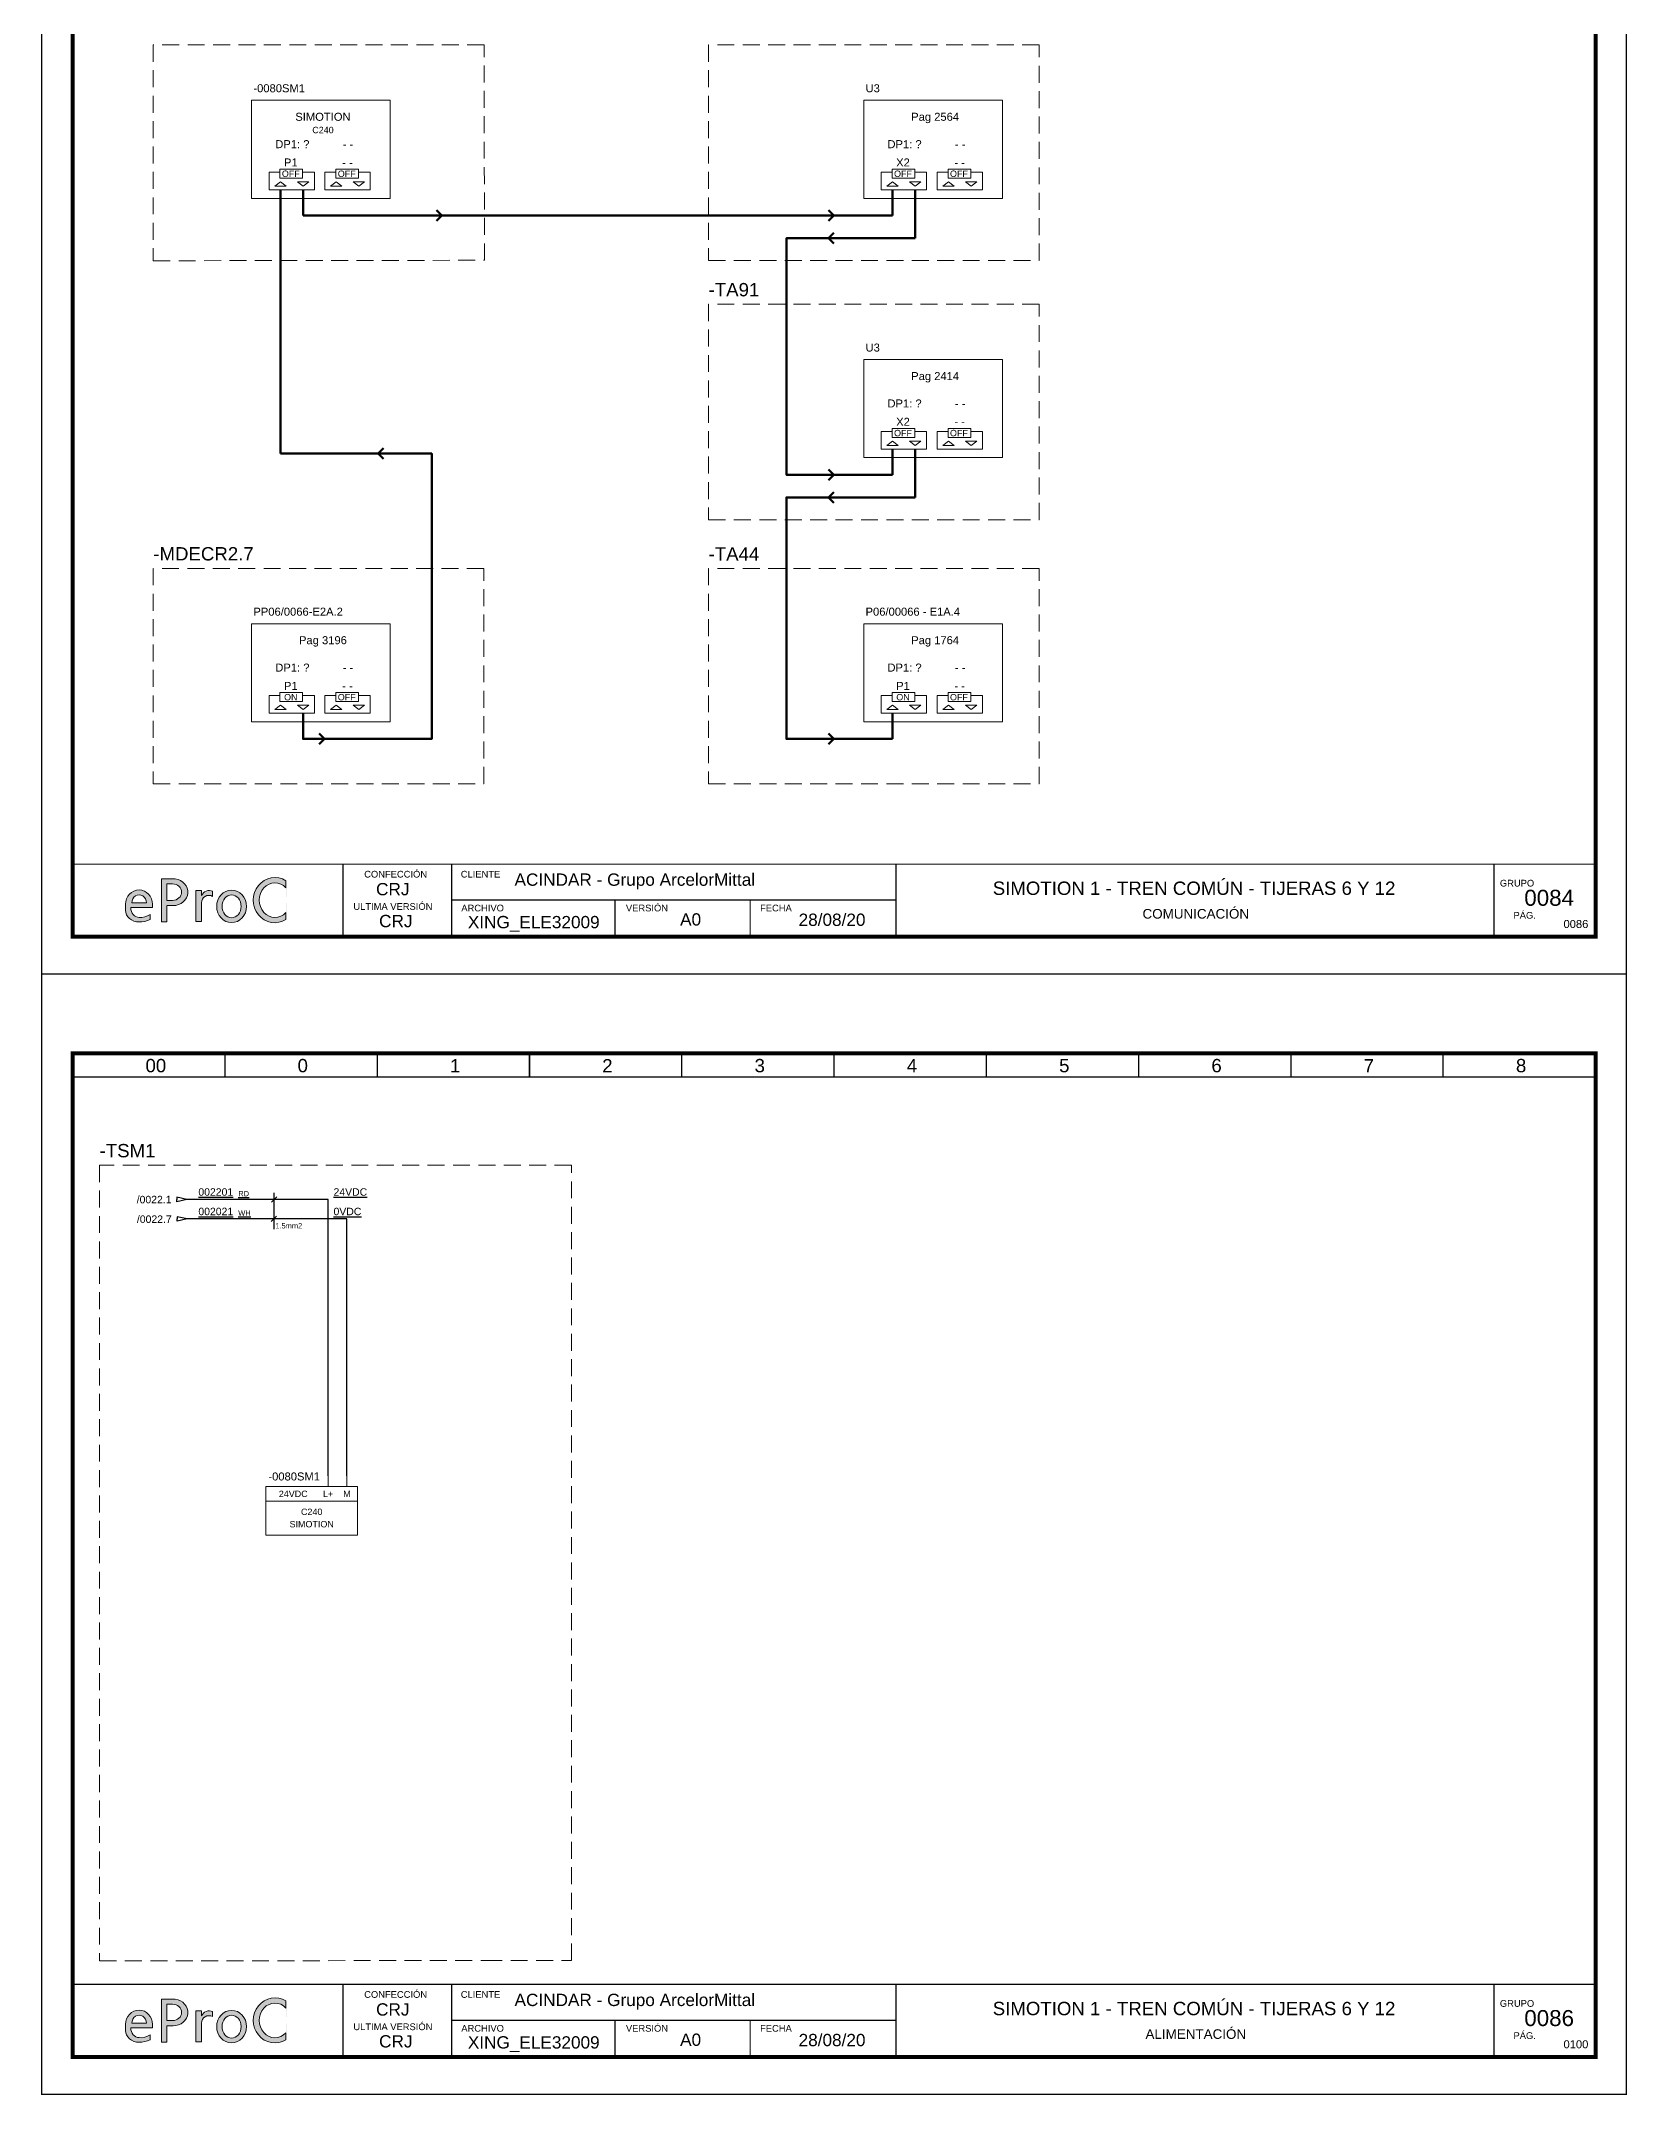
# Model space of a CAD drawing. Header units: millimetres. Extents: x 0 to 14510, y -7775 to 297.
# Drawn here: x 389.8 to 687, y -2793.9 to -2408.9 of the extents above; entities that cross this region are included whole.
import ezdxf
from ezdxf.enums import TextEntityAlignment as Align

# ---------------------------------------------------------------- set-up
doc = ezdxf.new("R2010")
doc.units = ezdxf.units.MM
doc.linetypes.add('HIDDEN2', pattern=[4.762499999999999, 3.175, -1.5875])
for name, color, linetype, lineweight in [('Cables eProC', 81, 'Continuous', 25), ('eProC - L2', 41, 'Continuous', 20), ('Referencias eProC', 61, 'Continuous', 25), ('Rótulo eProC', 222, 'Continuous', 25), ('Textos eProC', 41, 'Continuous', 25)]:
    doc.layers.add(name, color=color, linetype=linetype, lineweight=lineweight)
doc.layers.add('TEXTOS', color=150, linetype='Continuous')
doc.styles.get("Standard").update_dxf_attribs({"font": 'arial.ttf'})

# ---------------------------------------------------------------- blocks, each defined once
blk = doc.blocks.new('eProC - Rótulo')
at = {"layer": 'eProC - L2', "lineweight": 0}
h = blk.add_hatch(color=256, dxfattribs=at)
h.dxf.hatch_style = 1
edge = h.paths.add_edge_path()
edge.add_ellipse((18.25213672028826, -196.9261742999511), major_axis=(0, 2.69398394157768), ratio=0.9394639537380453, start_angle=270, end_angle=450)
edge.add_line((15.721235915227, -196.9261742999488), (15.721235915227, -198.0262406689194))
edge.add_ellipse((18.25213672028826, -198.0262406689176), major_axis=(-2.530900805061371, 0), ratio=0.8765219452336325, start_angle=0, end_angle=90.00000003045925)
edge.add_arc((18.27335383050047, -195.5607843947532), 4.683894425901206, 269.7404606443341, 295.7776069626162)
edge.add_line((20.31028205640587, -199.7785788889764), (20.29822599010674, -198.8274645321544))
edge.add_arc((18.53107238730183, -196.3659306924278), 3.030178328089625, 264.718299702173, 305.6748497988437, ccw=False)
edge.add_ellipse((18.25213672028826, -197.5293953656246), major_axis=(0, -1.853847971147125), ratio=0.8438195784126398, start_angle=270, end_angle=360, ccw=False)
edge.add_line((16.68782350683375, -197.5293953656246), (20.78303752534953, -197.5293953656246))
edge.add_line((20.78303752534953, -197.5293953656246), (20.78303752534964, -196.9261742999511))
edge = h.paths.add_edge_path(flags=16)
edge.add_line((19.61407906036493, -196.6747056132363), (16.8901943802116, -196.6747056132363))
edge.add_ellipse((18.25213672028826, -196.6524970348587), major_axis=(0, 1.493762606582783), ratio=0.9118536529786326, start_angle=269.14812120263406, end_angle=450.85187879736594, ccw=False)
edge = h.paths.add_edge_path()
edge.add_ellipse((24.53606879678694, -194.6480166949741), major_axis=(2.859551306712874, 0), ratio=0.8879042817777737, start_angle=271.7431843167558, end_angle=440.0131197538371)
edge.add_line((25.03197981647497, -192.1474811884746), (22.43893209419025, -192.1474811884746))
edge.add_line((22.43893209419025, -192.1474811884746), (22.43893209419025, -197.188480772912))
edge.add_line((22.43893209419025, -197.188480772912), (22.43893209419025, -200.2321034925712))
edge.add_line((22.43893209419025, -200.2321034925712), (23.45480529619465, -200.2321034925712))
edge.add_line((23.45480529619465, -200.2321034925712), (23.45480529619465, -197.1858495332467))
edge.add_line((23.45480529619465, -197.1858495332467), (24.62305523908697, -197.1858495332467))
edge = h.paths.add_edge_path(flags=16)
edge.add_line((23.45480529619465, -196.1897923405218), (23.45480529619465, -193.1062410494224))
edge.add_line((23.45480529619465, -193.1062410494224), (24.53606879676522, -193.1062410494224))
edge.add_ellipse((24.53606879678694, -194.6480166949741), major_axis=(1.681458667494562, 0), ratio=0.9169274721736568, start_angle=270, end_angle=450, ccw=False)
edge.add_line((24.53606879683048, -196.1897923405218), (23.45480529619465, -196.1897923405218))
h.paths.add_polyline_path([(28.88337502731326, -200.1686943225809), (29.96274090268548, -200.1686943225809), (29.96274090268548, -196.6621550902314, -0.5790308252155739), (32.03007794970472, -195.4418327159001), (32.03007794970472, -194.4851599634876, 0.4270023526849942), (29.96274090268548, -195.3092403231453), (29.96274090268548, -194.3667890582274), (28.88337502731326, -194.3667890582274)])
edge = h.paths.add_edge_path()
edge.add_ellipse((35.59266709558801, -197.314602608275), major_axis=(0, 3.050109259531877), ratio=0.9167500623092966, start_angle=0, end_angle=360)
edge = h.paths.add_edge_path(flags=16)
edge.add_ellipse((35.59266709558801, -197.314602608275), major_axis=(0, 2.152249407964542), ratio=0.8331707360348017, start_angle=0, end_angle=360)
edge = h.paths.add_edge_path()
edge.add_ellipse((43.71944930917152, -196.1511172593932), major_axis=(0, -3.250497670981453), ratio=0.9018554990975474, start_angle=135.331656941236, end_angle=404.668343058764, ccw=False)
edge.add_line((45.78028465666421, -193.8394023104156), (45.78028465666421, -192.5089534251097))
edge.add_ellipse((43.71944930917152, -196.1511172593932), major_axis=(0, -4.224315765563161), ratio=0.963019127378297, start_angle=149.5633998648684, end_angle=390.4366001351317)
edge.add_line((45.78028465666421, -199.7932810936768), (45.78028465666421, -198.4628322083709))
at = {"layer": 'eProC - L2', "lineweight": 5, "const_width": 0.233}
for points in [[(0, 0), (297, 0), (297, -210.0000000000002), (0, -210), (0, 0)], [(5.783499999999549, -189.4009999999998), (291.2164999999995, -189.4009999999998)], [(56.47486139750822, -202.9226231724861), (56.47486139750822, -189.3236231724859)], [(76.84365215121034, -202.9226231724861), (76.84365215121034, -189.3236231724859)], [(160.1370160879637, -203), (160.1370160879637, -189.4009999999998)], [(76.84365215121034, -196.123123172486), (160.1370160879637, -196.123123172486)], [(107.4632783138395, -202.9226231724861), (107.4632783138395, -196.123123172486)], [(132.7952386088173, -202.9226231724861), (132.7952386088173, -196.123123172486)]]:
    blk.add_lwpolyline(points, dxfattribs=at)
at = {"layer": 'eProC - L2', "lineweight": 40, "const_width": 0.75}
blk.add_lwpolyline([(5.783499999999549, -203), (291.2505000000001, -203), (291.2850000000003, -14.87246776690426), (5.817999999999756, -14.87246776690426)], close=True, dxfattribs=at)
at = {"layer": 'eProC - L2', "lineweight": 5, "const_width": 0.233}
for points in [[(34.34049999999991, -19.30656616285751), (5.783499999999663, -19.30656616285751), (5.783499999999549, -14.87246776690426), (34.34049999999979, -14.87246776690426)], [(62.89750000000026, -19.30656616285751), (34.34050000000002, -19.30656616285751), (34.34049999999979, -14.87246776690426), (62.89750000000004, -14.87246776690426)], [(91.4375, -19.30656616285796), (62.88049999999976, -19.30656616285796), (62.88049999999976, -14.87246776690426), (91.4375, -14.87246776690426)], [(119.9608131526145, -19.30656616285796), (91.40381315261425, -19.30656616285796), (91.40381315261413, -14.87246776690472), (119.9608131526143, -14.87246776690472)], [(148.517813152615, -19.30656616285796), (119.9608131526147, -19.30656616285796), (119.9608131526143, -14.87246776690472), (148.5178131526145, -14.87246776690472)], [(177.0578131526145, -19.30656616285842), (148.5008131526142, -19.30656616285842), (148.5008131526142, -14.87246776690472), (177.0578131526145, -14.87246776690472)], [(205.581126305229, -19.30656616285751), (177.0241263052287, -19.30656616285751), (177.0241263052285, -14.87246776690426), (205.5811263052287, -14.87246776690426)], [(234.1381263052294, -19.30656616285751), (205.5811263052292, -19.30656616285751), (205.5811263052287, -14.87246776690426), (234.138126305229, -14.87246776690426)], [(262.6781263052289, -19.30656616285796), (234.1211263052287, -19.30656616285796), (234.1211263052287, -14.87246776690426), (262.6781263052289, -14.87246776690426)], [(291.2014394578434, -19.30656616285751), (262.6444394578432, -19.30656616285751), (262.644439457843, -14.87246776690426), (291.2014394578432, -14.87246776690426)]]:
    blk.add_lwpolyline(points, close=True, dxfattribs=at)
at = {"layer": 'eProC - L2', "lineweight": 0}
for points in [[(22.43893209419025, -197.188480772912), (22.43893209419025, -192.1474811884746), (25.03197981648179, -192.1474811884746)], [(23.45480529619465, -197.188480772912), (23.45480529619465, -200.2321034925712), (22.43893209419025, -200.2321034925712), (22.43893209419025, -192.1474811884746), (23.45480529619465, -192.1474811884746)], [(23.45480529619465, -193.1062410494224), (23.45480529619465, -196.1897923405218)], [(24.5360687967883, -193.1062410494224), (23.45480529619465, -193.1062410494224), (23.45480529619465, -196.1897923405218), (24.5360687967883, -196.1897923405218)], [(29.96274090268548, -196.6284768904829), (29.96274090268548, -200.1686943225809), (28.88337502731326, -200.1686943225809), (28.88337502731326, -194.3667890582274), (29.96274090268548, -194.3667890582274), (29.96274090268548, -195.3092403231431)], [(32.03007794970472, -195.4418327159001), (32.03007794970472, -194.4851599634871)], [(45.78028465666421, -192.5089534251097), (45.78028465666421, -193.8394023104156)], [(15.721235915227, -196.9261742999511), (15.721235915227, -198.0262406689176)], [(20.78303752534953, -197.5293953656246), (16.68782350683296, -197.5293953656246)], [(16.89019438021217, -196.6747056132363), (19.61407906036425, -196.6747056132363)], [(20.31028205640587, -199.7785788889755), (20.29822599010674, -198.8274645321535)], [(20.78303752534953, -197.5293953656246), (20.78303752534953, -196.9261742999511)], [(24.62305523906866, -197.1858495332467), (23.45480529619465, -197.1858495332467)], [(45.78028465666421, -198.4628322083713), (45.78028465666421, -199.7932810936768)]]:
    blk.add_lwpolyline(points, dxfattribs=at)
at = {"layer": 'eProC - L2', "lineweight": 0, "const_width": 0.233}
blk.add_lwpolyline([(272.2141748043123, -203), (272.2141748043123, -189.4009999999998)], dxfattribs=at)
at = {"layer": 'eProC - L2', "lineweight": 0}
for centre, radius, start, end in [((31.34663979589845, -196.6453159903344), 1.384001337398694, 60.40847701888465, 180.6971331110832), ((31.39091835090221, -195.8868887166072), 1.540574078083927, 65.48798580094844, 157.9783705209563), ((18.53107238730195, -196.3659306924278), 3.030178328089643, 264.7182996994936, 305.674849798842), ((18.27335383050047, -195.5607843947532), 4.683894425901305, 269.7404606254545, 295.7776069626336)]:
    blk.add_arc(centre, radius, start, end, dxfattribs=at)
for centre, major_axis, ratio, start_param, end_param in [((24.53606879678694, -194.6480166949741), (2.859551306712874, 0), 0.8879042817777737, 4.742813286181207, 7.679677691676559), ((43.71944930917152, -196.1511172593932), (0, -4.224315765563161), 0.963019127378297, 2.610373768118795, 6.814404192650585), ((18.25213672028826, -196.9261742999511), (0, 2.69398394157768), 0.9394639537380453, 4.71238898038469, 7.853981633974483), ((18.25213672028826, -196.6524970348587), (0, 1.493762606582783), 0.9118536529786326, 4.697520890542724, 7.868849723816449), ((24.53606879678694, -194.6480166949741), (1.681458667494562, 0), 0.9169274721736568, 4.71238898038469, 7.853981633974483), ((43.71944930917152, -196.1511172593932), (0, -3.250497670981453), 0.9018554990975474, 2.361982995804007, 7.062794964965373), ((18.25213672028826, -198.0262406689176), (-2.530900805061371, 0), 0.8765219452336325, 0, 1.570796327326511), ((18.25213672028826, -197.5293953656246), (0, -1.853847971147125), 0.8438195784126398, 4.71238898038469, 6.283185307179586)]:
    blk.add_ellipse(centre, major_axis=major_axis, ratio=ratio, start_param=start_param, end_param=end_param, dxfattribs=at)
for major_axis, ratio in [((0, 3.050109259531877), 0.9167500623092966), ((0, 2.152249407964542), 0.8331707360348017)]:
    blk.add_ellipse((35.59266709558801, -197.314602608275), major_axis=major_axis, ratio=ratio, dxfattribs=at)
at = {"layer": 'eProC - L2', "lineweight": 20, "char_height": 2.5, "attachment_point": 7}
for s, insert in [('{\\fArial|b0|i0|c0|p18;00}', (19.45209767577444, -18.45176193203861)), ('{\\fArial|b0|i0|c0|p18;0}', (47.95841082838848, -18.45176193204053)), ('{\\fArial|b0|i0|c0|p18;1}', (76.51541082838872, -18.45176193203906)), ('{\\fArial|b0|i0|c0|p18;2}', (105.0554108283887, -18.45176193203906)), ('{\\fArial|b0|i0|c0|p18;3}', (133.6124108283885, -18.45176193203906)), ('{\\fArial|b0|i0|c0|p18;4}', (162.1354108283886, -18.45176193203906)), ('{\\fArial|b0|i0|c0|p18;5}', (190.6924108283889, -18.45176193203906)), ('{\\fArial|b0|i0|c0|p18;6}', (219.2324108283888, -18.45176193203906)), ('{\\fArial|b0|i0|c0|p18;7}', (247.7714108283886, -18.45176193203906)), ('{\\fArial|b0|i0|c0|p18;8}', (276.3114108283885, -18.45176193203906))]:
    blk.add_mtext(s, dxfattribs=dict(at, insert=insert))
at = {"layer": 'eProC - L2', "attachment_point": 7}
for s, insert, char_height in [('{\\fArial|b0|i0|c0|p18;CONFECCIÓN }', (60.44413231986846, -191.9323770540059), 1.255239842187869), ('{\\fArial|b0|i0|c0|p18;CLIENTE}', (78.54848969712793, -191.9323770540059), 1.255239842187869), ('{\\fArial|b0|i0|c0|p18;ACINDAR - Grupo ArcelorMittal}', (88.62083612340257, -194.1530265221377), 2.305149634601388), ('{\\fArial|b0|i0|c0|p18;GRUPO}', (273.3085936568314, -193.6147217329662), 1.255239842187869), ('{\\fArial|b0|i0|c0|p18;CRJ}', (62.66984818896753, -195.2786288782686), 2.305149634601388), ('{\\fArial|b0|i0|c0|p18;ULTIMA VERSIÓN}', (58.41840193245116, -197.989487357172), 1.255239842187869), ('{\\fArial|b0|i0|c0|p18;CRJ}', (63.23684171670493, -201.2539878171506), 2.305149634601388), ('{\\fArial|b0|i0|c0|p18;ARCHIVO}', (78.64627760704661, -198.2800028847432), 1.255239842187869), ('{\\fArial|b0|i0|c0|p18;XING_ELE32009}', (79.87327899639467, -202.087657779754), 2.305149634601388), ('{\\fArial|b0|i0|c0|p18;VERSIÓN}', (109.503126452717, -198.2800028847432), 1.255239842187869), ('{\\fArial|b0|i0|c0|p18;A0}', (119.6550813409899, -200.9525265221378), 2.305149634601388), ('{\\fArial|b0|i0|c0|p18;FECHA}', (134.6501022744314, -198.2800028847432), 1.255239842187869), ('{\\fArial|b0|i0|c0|p18;28/08/20}', (141.867730192314, -201.0108573813513), 2.305149634601388), ('{\\fArial|b0|i0|c0|p18;PÁG.}', (275.8581421672325, -199.6374450480862), 1.255239842187869)]:
    blk.add_mtext(s, dxfattribs=dict(at, insert=insert, char_height=char_height))
at = {"layer": 'eProC - L2', "insert": (215.9882582192838, -192.6668423217829), "char_height": 2.5, "width": 89.0142959662885, "attachment_point": 2}
blk.add_mtext('{\\fArial|b0|i0|c0|p18;SIMOTION 1 - TREN COMÚN - TIJERAS 6 Y 12}', dxfattribs=at)
at = {"layer": 'eProC - L2'}
for tag, p in [('GR', (284.9388241817146, -193.1055635700077)), ('PG', (284.9388241817146, -198.932405996431))]:
    blk.add_attdef(tag, text='', height=3, dxfattribs=at).set_placement(p, align=Align.MIDDLE)
blk.add_attdef('DESCRIPCIÓN', text='', height=1.8, dxfattribs=at).set_placement((216.3124805672701, -199.6093158954159), align=Align.CENTER)
blk = doc.blocks.new('eProC_NodoProfibus_01')
at = {"layer": 'eProC - L2'}
for points in [[(25.97183417336782, 0), (0, 0), (0, -18.38337432373828), (25.97183417336782, -18.38337432373828)], [(5.302181494513206, -12.91763074787559), (9.55191160189861, -12.91763074787559), (9.55191160189861, -14.57874488312791), (5.302181494513206, -14.57874488312791)], [(15.78530959510317, -12.91763074787559), (20.03503970248858, -12.91763074787559), (20.03503970248858, -14.57874488312791), (15.78530959510317, -14.57874488312791)]]:
    blk.add_lwpolyline(points, close=True, dxfattribs=at)
for points in [[(5.302181494513206, -13.45706300269921), (3.267187919849675, -13.45706300269921), (3.267187919849675, -16.77929108756234), (11.76664849283407, -16.77929108756234), (11.76664849283407, -13.45706300269921), (9.55191160189861, -13.45706300269921)], [(6.454485634720186, -16.09765482004059), (5.392053063096682, -15.26709779882458), (4.329620491473179, -16.09765482004059), (6.454485634720186, -16.09765482004059)], [(8.579350777963555, -15.26709779882458), (9.641783349587058, -16.09765482004059), (10.70421592121056, -15.26709779882458), (8.579350777963555, -15.26709779882458)], [(15.78530959510317, -13.45706300269921), (13.75031602043964, -13.45706300269921), (13.75031602043964, -16.77929108756234), (22.24977659342403, -16.77929108756234), (22.24977659342403, -13.45706300269921), (20.03503970248858, -13.45706300269921)], [(16.93761373531015, -16.09765482004059), (15.87518116368665, -15.26709779882458), (14.81274859206314, -16.09765482004059), (16.93761373531015, -16.09765482004059)], [(19.06247887855352, -15.26709779882458), (20.12491145017702, -16.09765482004059), (21.18734402180053, -15.26709779882458), (19.06247887855352, -15.26709779882458)]]:
    blk.add_lwpolyline(points, dxfattribs=at)
for tag, p in [('GXX', (0.3677576329246222, 3.651825987350094)), ('KXXX.X', (0.3349646865681279, 1.500820953100629))]:
    blk.add_attdef(tag, p, '', height=1.5, dxfattribs=at)
for tag, height, p in [('DESC1', 1.5, (13.37395459467916, -3.844435856450218)), ('DP1', 1.5, (7.639299820324595, -8.97878210896124)), ('DESC2', 1.2, (13.37395459467916, -6.17730029210361)), ('DP2', 1.5, (18.06213977069638, -8.97878210896124)), ('P1', 1.5, (7.349685138984569, -12.41005098501228)), ('P2', 1.5, (17.97725180494854, -12.41005098501137)), ('R1', 1.2, (7.349685138984569, -14.37197133017071)), ('R2', 1.2, (17.83281323957453, -14.37197133017071))]:
    blk.add_attdef(tag, text='', height=height, dxfattribs=at).set_placement(p, align=Align.CENTER)
blk = doc.blocks.new('eProC_B80_03')
at = {"layer": 'eProC - L2'}
for points in [[(0, -2.029801491128637), (0, 0)], [(3.525773258892514, -2.029801491128637), (3.525773258892514, 0)]]:
    blk.add_lwpolyline(points, dxfattribs=at)
for points in [[(-11.65892959902339, -2.029801491128637), (5.531823752000491, -2.029801491128637), (5.531823752000491, -11.16379708876502), (-11.65892959902339, -11.16379708876502)], [(-11.65892959902339, -2.029801491128637), (5.531823752000491, -2.029801491128637), (5.531823752000491, -4.757514862910284), (-11.65892959902339, -4.757514862910284)]]:
    blk.add_lwpolyline(points, close=True, dxfattribs=at)
for tag, p in [('GXX', (-11.29396888646443, 1.295610517567184)), ('UXX.X', (-11.18172382465309, -0.8984093470926382))]:
    blk.add_attdef(tag, p, '', height=1.5, dxfattribs=at)
for tag, p in [('ALIM', (-6.522334250497806, -4.006005654719047)), ('A', (0.01725586090651632, -4.006005654719047)), ('B', (3.54302911979903, -4.006005654719047)), ('DESC1', (-3.063552923511452, -7.373911156779286)), ('DESC2', (-3.063552923511452, -9.688372897267982))]:
    blk.add_attdef(tag, text='', height=1.2, dxfattribs=at).set_placement(p, align=Align.CENTER)
blk = doc.blocks.new('eProC - Referencia Cable')
at = {"layer": 'Referencias eProC'}
for points in [[(0, 0), (-1.863388116944407, 0.4313419375316698), (-1.863388116944407, 0)], [(0, 0), (-1.863388116944407, -0.4313419375316698), (-1.863388116944407, 0)]]:
    blk.add_lwpolyline(points, dxfattribs=at)
blk.add_attdef('/XX.X', text='', height=1.4, dxfattribs=at).set_placement((-2.869272252259179, -0.7328899879939854), align=Align.RIGHT)

msp = doc.modelspace()

# ---------------------------------------------------------------- linework, layer by layer
at = {"layer": 'Cables eProC', "lineweight": 50}
for p, q in [((434.651233018256, -2486.225153883586), (434.6512330182558, -2436.773945172939)), ((438.9009633047463, -2441.598477222735), (438.9009633047463, -2436.77394517294)), ((549.3929250048504, -2441.598477222737), (549.3929250048495, -2436.77394517294)), ((553.6426552913388, -2445.848207509224), (553.6426552913399, -2436.773945172941)), ((464.9364570699084, -2441.598477222735), (463.9364570699084, -2440.598477222735)), ((464.9364570699084, -2441.598477222735), (463.9364570699084, -2440.598477222735)), ((538.3628388519403, -2441.598477222738), (537.3628388519403, -2440.598477222738)), ((538.3628388519403, -2441.598477222738), (537.3628388519403, -2440.598477222738)), ((438.9009633047463, -2441.598477222735), (549.3929250048507, -2441.598477222736)), ((464.9364570699084, -2441.598477222735), (463.9364570699084, -2442.598477222735)), ((464.9364570699084, -2441.598477222735), (463.9364570699084, -2442.598477222735)), ((538.3628388519403, -2441.598477222738), (537.3628388519403, -2442.598477222738)), ((538.3628388519403, -2441.598477222738), (537.3628388519403, -2442.598477222738)), ((537.3628388519403, -2445.848207509223), (538.3628388519403, -2444.848207509223)), ((537.3628388519403, -2445.848207509223), (538.3628388519403, -2444.848207509223)), ((537.3628388519403, -2445.848207509223), (538.3628388519403, -2446.848207509223)), ((537.3628388519403, -2445.848207509223), (538.3628388519403, -2446.848207509223)), ((452.9826054680537, -2486.225153883585), (453.9826054680537, -2485.225153883585)), ((452.9826054680537, -2486.225153883585), (453.9826054680537, -2485.225153883585)), ((452.9826054680537, -2486.225153883585), (453.9826054680537, -2487.225153883585)), ((452.9826054680537, -2486.225153883585), (453.9826054680537, -2487.225153883585)), ((549.3929250048504, -2490.20558867516), (549.3929250048495, -2485.381056625363)), ((553.6426552913388, -2494.455318961647), (553.6426552913399, -2485.381056625364)), ((538.3628388519403, -2490.205588675162), (537.3628388519403, -2489.205588675162)), ((538.3628388519403, -2490.205588675162), (537.3628388519403, -2489.205588675162)), ((538.3628388519403, -2490.205588675162), (537.3628388519403, -2491.205588675162)), ((538.3628388519403, -2490.205588675162), (537.3628388519403, -2491.205588675162)), ((537.3628388519403, -2494.455318961647), (538.3628388519403, -2493.455318961647)), ((537.3628388519403, -2494.455318961647), (538.3628388519403, -2493.455318961647)), ((537.3628388519403, -2494.455318961647), (538.3628388519403, -2495.455318961647)), ((537.3628388519403, -2494.455318961647), (538.3628388519403, -2495.455318961647)), ((549.3929250048504, -2539.715004807561), (549.3929250048495, -2534.890472757765)), ((442.9084265982794, -2539.715004807563), (441.9084265982794, -2538.715004807563)), ((442.9084265982794, -2539.715004807563), (441.9084265982794, -2538.715004807563)), ((442.9084265982794, -2539.715004807563), (441.9084265982794, -2540.715004807563)), ((442.9084265982794, -2539.715004807563), (441.9084265982794, -2540.715004807563)), ((538.3628388519403, -2539.715004807563), (537.3628388519403, -2538.715004807563)), ((538.3628388519403, -2539.715004807563), (537.3628388519403, -2538.715004807563)), ((538.3628388519403, -2539.715004807563), (537.3628388519403, -2540.715004807563)), ((538.3628388519403, -2539.715004807563), (537.3628388519403, -2540.715004807563))]:
    msp.add_line(p, q, dxfattribs=at)
at = {"layer": 'Cables eProC'}
for p, q in [((443.5870151547061, -2626.02625212074), (417.1201844453869, -2626.02625212074)), ((443.587015154706, -2677.81793345687), (443.5870151547061, -2626.02625212074)), ((447.1127884135985, -2629.702682834863), (417.1538712927727, -2629.702682834863)), ((447.1127884135985, -2677.81793345687), (447.1127884135985, -2629.702682834863))]:
    msp.add_line(p, q, dxfattribs=at)
at = {"layer": 'Cables eProC', "lineweight": 50}
for points in [[(553.6426552913388, -2445.848207509224), (529.5145945027325, -2445.848207509224), (529.5145945027325, -2490.205588675162), (549.3929250048504, -2490.20558867516)], [(438.9009633047463, -2534.890472757765), (438.900963304746, -2539.715004807563), (463.0153713276668, -2539.715004807563), (463.0153713276669, -2486.225153883586), (434.651233018256, -2486.225153883586)], [(553.6426552913388, -2494.455318961647), (529.5145945027325, -2494.455318961648), (529.5145945027325, -2539.715004807563), (549.3929250048504, -2539.715004807561)]]:
    msp.add_lwpolyline(points, dxfattribs=at)
at = {"layer": 'eProC - L2', "linetype": 'HIDDEN2'}
for points in [[(410.8359350323572, -2409.619687487761), (410.835935032357, -2450.077675752052), (410.835935032357, -2450.077675752052), (472.7566262198517, -2449.988679617089), (472.9052399573754, -2449.988466020503), (472.8472195252114, -2409.619687487756), (410.8359350323572, -2409.619687487761)], [(514.9121957039297, -2409.619687487745), (514.9121957039297, -2450.033177684571)], [(514.9121957039297, -2450.033177684571), (576.8781835441041, -2450.033177684571), (576.8781835441041, -2409.619687487745), (514.9121957039297, -2409.619687487745)], [(514.9121957039297, -2458.226798940169), (514.9121957039297, -2498.640289136994)], [(514.9121957039297, -2498.640289136994), (576.8781835441041, -2498.640289136994), (576.8781835441041, -2458.226798940168), (514.9121957039297, -2458.226798940168)], [(410.8359350323572, -2507.73621507257), (410.8359350323572, -2548.149705269395)], [(410.8359350323572, -2548.149705269395), (472.8019228725316, -2548.149705269395), (472.8019228725316, -2507.736215072569), (410.8359350323572, -2507.736215072569)], [(514.9121957039297, -2507.73621507257), (514.9121957039297, -2548.149705269396)], [(514.9121957039297, -2548.149705269396), (576.8781835441041, -2548.149705269396), (576.8781835441041, -2507.73621507257), (514.9121957039297, -2507.73621507257)], [(400.7685693987003, -2619.619687487757), (400.7685693987003, -2733.971149647115), (400.7685693987003, -2768.784228429904), (473.0654189901559, -2768.695141067095), (489.2362747526785, -2768.695141067095), (489.2362747526787, -2619.619687487757), (400.7685693987003, -2619.619687487757)]]:
    msp.add_lwpolyline(points, dxfattribs=at)
at = {"layer": 'TEXTOS'}
for p, q in [((433.9873871880571, -2625.540018050238), (432.9873871880571, -2626.540018050238)), ((433.4563634324159, -2624.794701130349), (433.4563634324159, -2631.585790282502)), ((433.9563634324159, -2629.202682834863), (432.9563634324159, -2630.202682834863))]:
    msp.add_line(p, q, dxfattribs=at)

# ---------------------------------------------------------------- block references
at = {"color": 4}
ref = msp.add_blockref('eProC_NodoProfibus_01', (429.2591799551592, -2419.994654085378), dxfattribs=at)
ref.add_attrib('DP2', '- -', dxfattribs={"layer": 'eProC - L2', "height": 1.5}).set_placement((447.3213197258738, -2428.973436194363), align=Align.CENTER)
ref.add_attrib('KXXX.X', '-0080SM1', (429.5941446417273, -2418.493833132299), dxfattribs={"layer": 'eProC - L2', "height": 1.5})
ref.add_attrib('P1', 'P1', dxfattribs={"layer": 'eProC - L2', "height": 1.5}).set_placement((436.6088650941529, -2432.404705070403), align=Align.CENTER)
ref.add_attrib('DP1', 'DP1: ?', dxfattribs={"layer": 'eProC - L2', "height": 1.5}).set_placement((436.898479775482, -2428.973436194363), align=Align.CENTER)
ref.add_attrib('DESC2', 'C240', dxfattribs={"layer": 'eProC - L2', "height": 1.2}).set_placement((442.6331345498475, -2426.171954377503), align=Align.CENTER)
ref.add_attrib('DESC1', 'SIMOTION', dxfattribs={"layer": 'eProC - L2', "height": 1.5}).set_placement((442.6331345498475, -2423.839089941852), align=Align.CENTER)
ref.add_attrib('P2', '- -', dxfattribs={"layer": 'eProC - L2', "height": 1.5}).set_placement((447.2364317601168, -2432.404705070403), align=Align.CENTER)
ref.add_attrib('R1', 'OFF', dxfattribs={"layer": 'eProC - L2', "height": 1.2}).set_placement((436.6088650941529, -2434.366625415547), align=Align.CENTER)
ref.add_attrib('R2', 'OFF', dxfattribs={"layer": 'eProC - L2', "height": 1.2}).set_placement((447.0919931947574, -2434.366625415547), align=Align.CENTER)
ref = msp.add_blockref('eProC_NodoProfibus_01', (544.0008719417528, -2419.994654085378), dxfattribs=at)
ref.add_attrib('DP2', '- -', dxfattribs={"layer": 'eProC - L2', "height": 1.5}).set_placement((562.0630117124674, -2428.973436194363), align=Align.CENTER)
ref.add_attrib('KXXX.X', 'U3', (544.335836628321, -2418.493833132299), dxfattribs={"layer": 'eProC - L2', "height": 1.5})
ref.add_attrib('P1', 'X2', dxfattribs={"layer": 'eProC - L2', "height": 1.5}).set_placement((551.3505570807465, -2432.404705070403), align=Align.CENTER)
ref.add_attrib('DP1', 'DP1: ?', dxfattribs={"layer": 'eProC - L2', "height": 1.5}).set_placement((551.6401717620756, -2428.973436194363), align=Align.CENTER)
ref.add_attrib('DESC1', 'Pag 2564', dxfattribs={"layer": 'eProC - L2', "height": 1.5}).set_placement((557.3748265364411, -2423.839089941852), align=Align.CENTER)
ref.add_attrib('P2', '- -', dxfattribs={"layer": 'eProC - L2', "height": 1.5}).set_placement((561.9781237467105, -2432.404705070403), align=Align.CENTER)
ref.add_attrib('R1', 'OFF', dxfattribs={"layer": 'eProC - L2', "height": 1.2}).set_placement((551.3505570807465, -2434.366625415547), align=Align.CENTER)
ref.add_attrib('R2', 'OFF', dxfattribs={"layer": 'eProC - L2', "height": 1.2}).set_placement((561.833685181351, -2434.366625415547), align=Align.CENTER)
ref = msp.add_blockref('eProC_NodoProfibus_01', (544.0008719417528, -2468.601765537802), dxfattribs=at)
ref.add_attrib('DP2', '- -', dxfattribs={"layer": 'eProC - L2', "height": 1.5}).set_placement((562.0630117124674, -2477.580547646787), align=Align.CENTER)
ref.add_attrib('KXXX.X', 'U3', (544.335836628321, -2467.100944584723), dxfattribs={"layer": 'eProC - L2', "height": 1.5})
ref.add_attrib('P1', 'X2', dxfattribs={"layer": 'eProC - L2', "height": 1.5}).set_placement((551.3505570807465, -2481.011816522827), align=Align.CENTER)
ref.add_attrib('DP1', 'DP1: ?', dxfattribs={"layer": 'eProC - L2', "height": 1.5}).set_placement((551.6401717620756, -2477.580547646787), align=Align.CENTER)
ref.add_attrib('DESC1', 'Pag 2414', dxfattribs={"layer": 'eProC - L2', "height": 1.5}).set_placement((557.3748265364411, -2472.446201394276), align=Align.CENTER)
ref.add_attrib('P2', '- -', dxfattribs={"layer": 'eProC - L2', "height": 1.5}).set_placement((561.9781237467105, -2481.011816522827), align=Align.CENTER)
ref.add_attrib('R1', 'OFF', dxfattribs={"layer": 'eProC - L2', "height": 1.2}).set_placement((551.3505570807465, -2482.973736867971), align=Align.CENTER)
ref.add_attrib('R2', 'OFF', dxfattribs={"layer": 'eProC - L2', "height": 1.2}).set_placement((561.833685181351, -2482.973736867971), align=Align.CENTER)
ref = msp.add_blockref('eProC_NodoProfibus_01', (429.2591799551592, -2518.111181670203), dxfattribs=at)
ref.add_attrib('DP2', '- -', dxfattribs={"layer": 'eProC - L2', "height": 1.5}).set_placement((447.3213197258738, -2527.089963779188), align=Align.CENTER)
ref.add_attrib('KXXX.X', 'PP06/0066-E2A.2', (429.5941446417273, -2516.610360717124), dxfattribs={"layer": 'eProC - L2', "height": 1.5})
ref.add_attrib('P1', 'P1', dxfattribs={"layer": 'eProC - L2', "height": 1.5}).set_placement((436.6088650941529, -2530.521232655228), align=Align.CENTER)
ref.add_attrib('DP1', 'DP1: ?', dxfattribs={"layer": 'eProC - L2', "height": 1.5}).set_placement((436.898479775482, -2527.089963779188), align=Align.CENTER)
ref.add_attrib('DESC1', 'Pag 3196', dxfattribs={"layer": 'eProC - L2', "height": 1.5}).set_placement((442.6331345498475, -2521.955617526677), align=Align.CENTER)
ref.add_attrib('P2', '- -', dxfattribs={"layer": 'eProC - L2', "height": 1.5}).set_placement((447.2364317601168, -2530.521232655228), align=Align.CENTER)
ref.add_attrib('R1', 'ON', dxfattribs={"layer": 'eProC - L2', "height": 1.2}).set_placement((436.6088650941529, -2532.483153000372), align=Align.CENTER)
ref.add_attrib('R2', 'OFF', dxfattribs={"layer": 'eProC - L2', "height": 1.2}).set_placement((447.0919931947574, -2532.483153000372), align=Align.CENTER)
ref = msp.add_blockref('eProC_NodoProfibus_01', (544.0008719417528, -2518.111181670203), dxfattribs=at)
ref.add_attrib('DP2', '- -', dxfattribs={"layer": 'eProC - L2', "height": 1.5}).set_placement((562.0630117124674, -2527.089963779188), align=Align.CENTER)
ref.add_attrib('KXXX.X', 'P06/00066 - E1A.4', (544.335836628321, -2516.610360717124), dxfattribs={"layer": 'eProC - L2', "height": 1.5})
ref.add_attrib('P1', 'P1', dxfattribs={"layer": 'eProC - L2', "height": 1.5}).set_placement((551.3505570807465, -2530.521232655228), align=Align.CENTER)
ref.add_attrib('DP1', 'DP1: ?', dxfattribs={"layer": 'eProC - L2', "height": 1.5}).set_placement((551.6401717620756, -2527.089963779188), align=Align.CENTER)
ref.add_attrib('DESC1', 'Pag 1764', dxfattribs={"layer": 'eProC - L2', "height": 1.5}).set_placement((557.3748265364411, -2521.955617526677), align=Align.CENTER)
ref.add_attrib('P2', '- -', dxfattribs={"layer": 'eProC - L2', "height": 1.5}).set_placement((561.9781237467105, -2530.521232655228), align=Align.CENTER)
ref.add_attrib('R1', 'ON', dxfattribs={"layer": 'eProC - L2', "height": 1.2}).set_placement((551.3505570807465, -2532.483153000372), align=Align.CENTER)
ref.add_attrib('R2', 'OFF', dxfattribs={"layer": 'eProC - L2', "height": 1.2}).set_placement((561.833685181351, -2532.483153000372), align=Align.CENTER)
at = {"layer": 'Cables eProC'}
ref = msp.add_blockref('eProC - Rótulo', (389.9189344453871, -2373.781469838462), dxfattribs=at)
ref.add_attrib('HOJA', '0084', dxfattribs={"layer": 'Rótulo eProC', "color": 6, "height": 3}).set_placement((672.460216396531, -2569.489601985366), align=Align.MIDDLE)
ref.add_attrib('SIG', '0086', dxfattribs={"layer": 'Rótulo eProC', "color": 6, "height": 1.5}).set_placement((679.8076737603978, -2575.153103397225), align=Align.RIGHT)
ref.add_attrib('DESCRIPCIÓN', 'COMUNICACIÓN', dxfattribs={"layer": 'Rótulo eProC', "color": 6, "height": 1.8}).set_placement((606.2314150126576, -2573.390785733878), align=Align.CENTER)
ref = msp.add_blockref('eProC - Rótulo', (389.9189344453871, -2583.781469838462), dxfattribs=at)
ref.add_attrib('HOJA', '0086', dxfattribs={"layer": 'Rótulo eProC', "color": 6, "height": 3}).set_placement((672.460216396531, -2779.489601985366), align=Align.MIDDLE)
ref.add_attrib('SIG', '0100', dxfattribs={"layer": 'Rótulo eProC', "color": 6, "height": 1.5}).set_placement((679.8076737603978, -2785.153103397225), align=Align.RIGHT)
ref.add_attrib('DESCRIPCIÓN', 'ALIMENTACIÓN', dxfattribs={"layer": 'Rótulo eProC', "color": 6, "height": 1.8}).set_placement((606.2314150126576, -2783.390785733878), align=Align.CENTER)
for p, values in [((417.1201844453869, -2626.02625212074), {'/XX.X': '/0022.1'}), ((417.1538712927727, -2629.702682834863), {'/XX.X': '/0022.7'})]:
    msp.add_blockref('eProC - Referencia Cable', p, dxfattribs=at).add_auto_attribs(values)
at = {"layer": 'eProC - L2', "color": 4}
ref = msp.add_blockref('eProC_B80_03', (443.587015154706, -2677.81793345687), dxfattribs=at)
ref.add_attrib('B', 'M', dxfattribs={"height": 1.2}).set_placement((447.1300442744905, -2681.823939111593), align=Align.CENTER)
ref.add_attrib('A', 'L+', dxfattribs={"height": 1.2}).set_placement((443.6042710156107, -2681.823939111593), align=Align.CENTER)
ref.add_attrib('ALIM', '24VDC', dxfattribs={"height": 1.2}).set_placement((437.0646809042009, -2681.823939111593), align=Align.CENTER)
ref.add_attrib('DESC2', 'SIMOTION', dxfattribs={"height": 1.2}).set_placement((440.5234622311764, -2687.506306354146), align=Align.CENTER)
ref.add_attrib('DESC1', 'C240', dxfattribs={"height": 1.2}).set_placement((440.5234622311764, -2685.191844613655), align=Align.CENTER)
ref.add_attrib('UXX.X', '-0080SM1', (432.4052913300329, -2678.716342803978), dxfattribs={"height": 1.5})

# ---------------------------------------------------------------- texts
at = {"layer": 'Cables eProC', "attachment_point": 1}
for s, insert, char_height in [('{\\L002201}', (419.2817835698725, -2623.941979728437), 1.4), ('{\\LRD}', (426.7599362474057, -2624.453952546691), 1), ('{\\L24VDC}', (444.6163067995067, -2623.941979728437), 1.4), ('{\\L002021}', (419.2817835698725, -2627.594575279702), 1.4), ('{\\LWH}', (426.7599362474057, -2628.106548097956), 1), ('{\\L0VDC}', (444.6163067995067, -2627.594575279702), 1.4)]:
    msp.add_mtext_dynamic_manual_height_columns(s, width=4.535518463554467, gutter_width=12.5, heights=[0], dxfattribs=dict(at, insert=insert, char_height=char_height))
at = {"layer": 'TEXTOS', "insert": (433.7015547342244, -2630.472847469623), "char_height": 1, "attachment_point": 1}
msp.add_mtext_dynamic_manual_height_columns('1.5mm2', width=11.45518471732066, gutter_width=12.5, heights=[0], dxfattribs=at)
at = {"layer": 'Textos eProC', "char_height": 2.5, "attachment_point": 7}
for s, insert in [('-TA91', (514.9121957039297, -2456.785681988269)), ('-MDECR2.7', (410.8359350323572, -2506.29509812067)), ('-TA44', (514.9121957039297, -2506.29509812067)), ('-TSM1', (400.7685693987003, -2618.178570535857))]:
    msp.add_mtext_dynamic_manual_height_columns(s, width=18.31215520775731, gutter_width=12.5, heights=[0], dxfattribs=dict(at, insert=insert))

doc.saveas('drawing.dxf')
